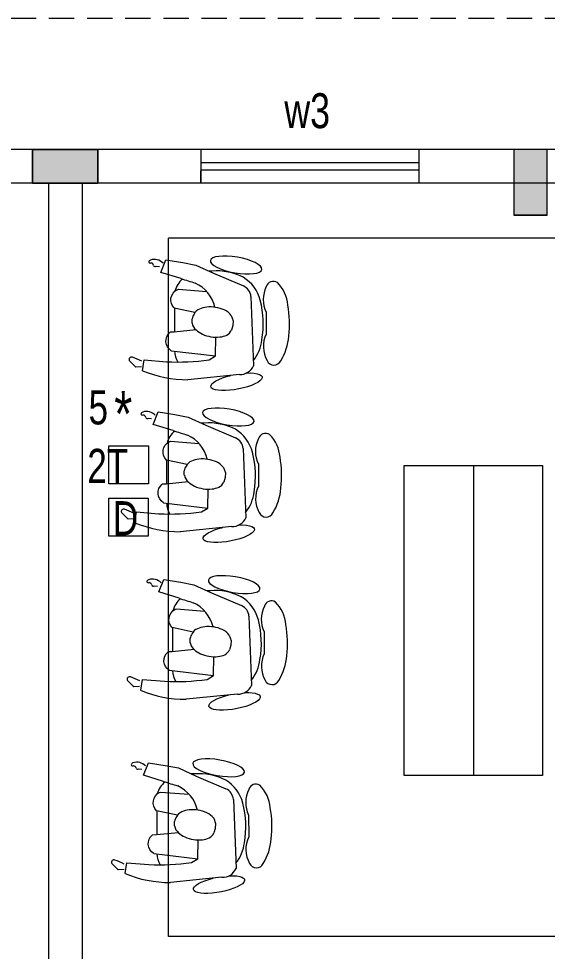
# Model space of a CAD drawing. Header units: metres. Extents: x 191982 to 427160, y -8904 to 80370.
# Drawn here: x 398972 to 402609, y 61990 to 68402 of the extents above; entities that cross this region are included whole.
import ezdxf

# ---------------------------------------------------------------- set-up
doc = ezdxf.new("R2010")
doc.units = ezdxf.units.M
doc.header["$LTSCALE"] = 700
doc.header["$MEASUREMENT"] = 0
doc.linetypes.add('DASHED2', pattern=[0.375, 0.25, -0.125])
doc.layers.get('0').update_dxf_attribs({"lineweight": 9})
for name, color, linetype, lineweight in [('FURNITURE', 7, 'Continuous', 9), ('MAIN GATE', 7, 'Continuous', 9), ('NEW PLANS', 7, 'Continuous', 9), ('PLAN', 7, 'Continuous', 9)]:
    doc.layers.add(name, color=color, linetype=linetype, lineweight=lineweight)
doc.styles.get("Standard").update_dxf_attribs({"font": 'swisscl.ttf'})

# ---------------------------------------------------------------- blocks, each defined once
blk = doc.blocks.new('CHAIR HUMAN')
at = {"layer": 'FURNITURE', "color": 8}
for p, q in [((-28.18, 22.59), (-29.99, 21.39)), ((-26.87, 22.25), (-28.18, 22.59)), ((-26.45, 23.08), (-26.56, 20.53)), ((-3.93, 19.47), (-15.58, 23.06)), ((-26.56, 20.53), (-21.37, 19.91)), ((-20.78, 17.15), (-10.32, 16.32)), ((-11.62, 17.49), (-10.32, 16.32)), ((-10.32, 16.32), (-11.13, 11.96)), ((-4.91, 0.99), (-1.09, 16.82)), ((-20.96, 12.75), (-21.91, 12.95)), ((-16.02, 11.22), (-20.96, 12.75)), ((-17.24, 9.83), (-17.46, 8.82)), ((-17.08, 7.25), (-22.07, 7.18)), ((-8.57, 6.25), (-7.89, 7.38)), ((-21.97, 2.68), (-15.4, 1.86)), ((-21.86, 0.1), (-26.79, -0.42)), ((-28.18, -1.64), (-27.4, -1.72)), ((-26.79, -0.42), (-26.2, -3.51)), ((-14.6, -2.65), (-7.15, -1.1)), ((-26.2, -3.51), (-26.2, -3.51)), ((-26.2, -3.51), (-26.2, -3.51)), ((-22.22, -3.67), (-19.05, -3.7)), ((-19.05, -3.7), (-14.6, -2.65))]:
    blk.add_line(p, q, dxfattribs=at)
at = {"layer": 'FURNITURE', "color": 253}
for p, q in [((-7.74, 8.53), (-7.84, 9.63)), ((-7.89, 7.38), (-7.74, 8.53))]:
    blk.add_line(p, q, dxfattribs=at)
at = {"layer": 'FURNITURE'}
blk.add_line((-22.25, 2.83), (-21.97, 2.68), dxfattribs=at)
for points in [[(-20.01, 17.09, -0.12585), (-18.76, 19.46, -0.12585)], [(-1.39, 15.6, -0.1466), (-0.38, 10.46, -0.10836), (-2.58, 1.41, -0.19652), (-7.57, -3.09, -0.140333), (-15.07, -3.08, -0.015809), (-15.85, -2.91, -0.015809)], [(-21.47, 0.14, -0.171126), (-22.7, 3.27)]]:
    blk.add_lwpolyline(points, format="xyb", dxfattribs=at)
blk.add_lwpolyline([(-0.68, 3.9), (0.35, 8.92, -0.246024), (1.78, 15, -0.627364), (4.93, 14.41, -0.121702), (5.63, 8.35, -0.072521), (3.99, 1.22, -0.181268), (0.53, -3.48, -0.504268), (-1.83, -2.01, -0.233344), (-0.68, 3.9, -0.38021)], format="xyb", close=True, dxfattribs=at)
blk.add_lwpolyline([(-22.03, 7.18), (-20.9, 12.74)], dxfattribs=at)
at = {"layer": 'FURNITURE', "color": 8}
for centre, start, end in [((-19.84, 14.64), 110.5954, 219.206), ((-20.6, 4.94), 123.3791, 231.9897)]:
    blk.add_arc(centre, 2.68, start, end, dxfattribs=at)
at = {"layer": 'FURNITURE'}
blk.add_ellipse((-4.28, 21.29, -17.21), major_axis=(-5.69, 2.31), ratio=0.286876, start_param=2.025834, end_param=7.681694, dxfattribs=at)
at = {"layer": 'FURNITURE', "color": 8, "extrusion": (0, 0, -1)}
for centre, major_axis, ratio, start_param, end_param in [((-21.07, 0.76), (24.86, -0.06), 0.919648, 4.491971, 4.932807), ((-29.52, 21.04), (0, -0.588), 1, -0.181994, 2.206091), ((-37.86, 66.35), (46.66, 0), 1, 1.337822, 1.388802), ((-27.59, -25.99), (47.8, -11.87), 0.939866, 4.610213, 4.814565), ((-4.47, 16.04), (3.47, 0), 1, 4.867739, 6.055789), ((-14.85, 8.96), (2.54, 0), 1, 3.491617, 4.236706), ((-13.09, 6.41), (0, -5.63), 1, 2.594814, 2.913029), ((-12.59, 4.24), (0, -7.86), 1, 2.913029, 3.182008), ((-12.59, 4.24), (7.86, 0), 1, 4.752804, 5.021783), ((-11.96, 6.18), (0, -5.82), 1, 3.450037, 3.73676), ((-10.5, 8.91), (0, -2.76), 1, 3.85574, 4.450397), ((-14.56, 8.79), (0, -2.9), 1, 1.166218, 1.580842), ((-15.1, 8.15), (2.18, 0), 1, 2.108812, 2.908893), ((-20.3, 8.59), (8.35, 0), 1, 0.429031, 1.337682), ((-12.91, 10.84), (0, -5.63), 1, 0.309394, 0.627609), ((-12.23, 12.96), (0, -7.86), 1, 0.040415, 0.309394), ((-12.23, 12.96), (0, -7.86), 1, -0.228563, 0.040415), ((-11.21, 9.18), (3.94, 0), 1, 0.836911, 1.376484), ((6.06, -246.49), (0, -248.16), 1, 3.028829, 3.042968), ((-7.75, 1.79), (2.95, 0), 1, 0.274705, 1.364745), ((-29.74, -2.48), (0.428, 0), 1, 3.842995, 5.296205), ((-29.43, -1.43), (0, -0.689), 1, -1.1852, 0.10245), ((-28.47, -1.82), (0, -0.345), 1, 1.956393, 4.171446), ((-28.34, -0.27), (2.87, 0), 1, 0.966213, 2.087194), ((-34.81, -265.82), (0, -262.45), 1, 3.174422, 3.189594)]:
    blk.add_ellipse(centre, major_axis=major_axis, ratio=ratio, start_param=start_param, end_param=end_param, dxfattribs=at)
at = {"layer": 'FURNITURE', "color": 253, "extrusion": (0, 0, -1)}
blk.add_ellipse((-29.46, -2.23), major_axis=(0.602, 0), ratio=1, start_param=2.087194, end_param=3.199031, dxfattribs=at)
at = {"layer": 'FURNITURE'}
blk.add_ellipse((-9.79, -5.6, -17.21), major_axis=(-6.15, 0.17), ratio=0.3, dxfattribs=at)

msp = doc.modelspace()

# ---------------------------------------------------------------- hatches: boundary and pattern name
at = {"layer": 'NEW PLANS'}
for points in [[(399298.156, 67271.692), (399298.156, 67501.692), (399068.156, 67501.692), (399068.156, 67271.692)], [(399298.156, 67271.692), (399298.156, 67501.692), (399068.156, 67501.692), (399068.156, 67271.692)], [(399298.156, 67501.692), (399298.156, 67271.692), (399068.156, 67271.692), (399068.156, 67501.692)], [(399298.156, 67501.692), (399298.156, 67271.692), (399068.156, 67271.692), (399068.156, 67501.692)], [(399298.156, 67271.692), (399298.156, 67501.692), (399068.156, 67501.692), (399068.156, 67271.692)], [(399298.156, 67271.692), (399518.156, 67271.692), (399518.156, 67501.692), (399298.156, 67501.692)], [(399298.156, 67271.692), (399518.156, 67271.692), (399518.156, 67501.692), (399298.156, 67501.692)], [(399298.156, 67501.692), (399518.156, 67501.692), (399518.156, 67271.692), (399298.156, 67271.692)], [(399298.156, 67501.692), (399518.156, 67501.692), (399518.156, 67271.692), (399298.156, 67271.692)], [(399298.156, 67271.692), (399518.156, 67271.692), (399518.156, 67501.692), (399298.156, 67501.692)], [(399298.156, 67271.692), (399518.156, 67271.692), (399518.156, 67501.692), (399298.156, 67501.692)], [(402377.772, 67271.692), (402607.772, 67271.692), (402607.772, 67501.692), (402377.772, 67501.692)], [(402377.772, 67271.692), (402377.772, 67051.692), (402607.772, 67051.692), (402607.772, 67271.692)]]:
    msp.add_hatch(color=256, dxfattribs=at).paths.add_polyline_path(points)

# ---------------------------------------------------------------- linework, layer by layer
for points in [[(399592.367, 65464.296), (399864.924, 65464.296), (399864.924, 65202.794), (399592.367, 65202.794)], [(399591.772, 65104.892), (399864.329, 65104.892), (399864.329, 64843.39), (399591.772, 64843.39)]]:
    msp.add_lwpolyline(points, close=True)
at = {"layer": 'FURNITURE'}
for p, q in [((405633.156, 66891.692), (400003.156, 66891.692)), ((400003.156, 62091.692), (400003.156, 66891.692)), ((402101.022, 65330.282), (402101.022, 63198.411)), ((405633.156, 62091.692), (400003.156, 62091.692))]:
    msp.add_line(p, q, dxfattribs=at)
msp.add_lwpolyline([(401625.354, 65330.282), (402576.689, 65330.282), (402576.689, 63198.411), (401625.354, 63198.411)], close=True, dxfattribs=at)
at = {"layer": 'MAIN GATE'}
for p, q in [((399178.156, 67271.692), (399178.156, 61041.692)), ((399408.156, 67271.692), (399408.156, 61040.845))]:
    msp.add_line(p, q, dxfattribs=at)
at = {"layer": 'NEW PLANS'}
for p, q in [((409067.772, 67501.692), (393747.772, 67501.692)), ((409067.772, 67501.692), (393747.772, 67501.692)), ((409067.772, 67501.692), (393747.772, 67501.692)), ((409067.772, 67501.692), (393747.772, 67501.692)), ((399068.156, 67501.692), (399068.156, 67271.692)), ((399068.156, 67501.692), (399298.156, 67501.692)), ((399168.156, 67501.692), (399068.156, 67501.692)), ((399168.156, 67501.692), (399068.156, 67501.692)), ((399518.156, 67501.692), (399518.156, 67271.692)), ((399518.156, 67501.692), (399518.156, 67271.692)), ((399518.156, 67271.692), (399518.156, 67501.692)), ((399518.156, 67501.692), (399518.156, 67271.692)), ((399518.156, 67271.692), (399518.156, 67501.692)), ((399518.156, 67501.692), (399518.156, 67271.692)), ((399518.156, 67501.692), (399518.156, 67271.692)), ((399518.156, 67271.692), (399518.156, 67501.692)), ((399518.156, 67271.692), (399518.156, 67501.692)), ((399518.156, 67501.692), (399518.156, 67271.692)), ((399518.156, 67501.692), (399518.156, 67271.692)), ((400225.872, 67501.692), (400225.872, 67271.692)), ((401725.872, 67501.692), (401725.872, 67271.692)), ((402377.772, 67501.692), (402377.772, 67051.692)), ((402377.772, 67501.692), (402377.772, 67051.692)), ((402377.772, 67501.692), (402377.772, 67051.692)), ((400225.872, 67411.692), (401725.872, 67411.692)), ((400225.872, 67361.692), (401725.872, 67361.692)), ((400762.772, 67271.692), (393667.772, 67271.692)), ((400762.772, 67271.692), (393667.772, 67271.692)), ((399288.156, 67271.692), (399518.156, 67271.692)), ((400992.772, 67271.692), (400762.772, 67271.692)), ((403392.772, 67271.692), (400992.772, 67271.692)), ((408837.772, 67271.692), (400992.772, 67271.692)), ((402607.772, 67051.692), (402377.772, 67051.692))]:
    msp.add_line(p, q, dxfattribs=at)
for points in [[(399068.156, 67501.692), (399068.156, 67271.692), (399518.156, 67271.692), (399518.156, 67501.692)], [(399068.156, 67501.692), (399068.156, 67271.692), (399518.156, 67271.692), (399518.156, 67501.692)], [(399068.156, 67271.692), (399068.156, 67501.692), (399518.156, 67501.692), (399518.156, 67271.692)], [(399068.156, 67271.692), (399068.156, 67501.692), (399518.156, 67501.692), (399518.156, 67271.692)], [(399068.156, 67501.692), (399068.156, 67271.692), (399518.156, 67271.692), (399518.156, 67501.692)], [(399068.156, 67501.692), (399068.156, 67271.692), (399518.156, 67271.692), (399518.156, 67501.692)], [(399518.156, 67501.692), (399518.156, 67271.692), (399068.156, 67271.692), (399068.156, 67501.692)], [(402607.772, 67501.692), (402377.772, 67501.692), (402377.772, 67051.692), (402607.772, 67051.692)]]:
    msp.add_lwpolyline(points, close=True, dxfattribs=at)
at = {"layer": 'PLAN', "linetype": 'DASHED2'}
msp.add_line((409067.772, 68401.692), (392917.772, 68401.692), dxfattribs=at)
at = {"layer": 'PLAN'}
msp.add_line((400225.872, 67271.692), (400225.898, 67356.46), dxfattribs=at)

# ---------------------------------------------------------------- block references
at = {"layer": 'FURNITURE', "xscale": -29.25536651663641, "yscale": 29.2553665117339, "zscale": 29.2553665123393, "rotation": 168.6325072444283}
for p in [(400716.812, 66491.08), (400663.169, 65446.051), (400703.401, 64293.839), (400596.113, 63034.446)]:
    msp.add_blockref('CHAIR HUMAN', p, dxfattribs=at)

# ---------------------------------------------------------------- texts
at = {"attachment_point": 1}
for s, insert, char_height, width in [('5', (399453.47, 65846.719), 234.375, 128.74319), ('*', (399629.644, 65841.132), 312.5, 171.65759), ('2T', (399444.847, 65443.881), 234.375, 128.74319), ('D', (399620.775, 65084.476), 234.375, 128.74319)]:
    msp.add_mtext(s, dxfattribs=dict(at, insert=insert, char_height=char_height, width=width))
at = {"layer": 'NEW PLANS'}
msp.add_text('w3', height=240, dxfattribs=at).set_placement((400799.894, 67648.97))

doc.saveas('drawing.dxf')
